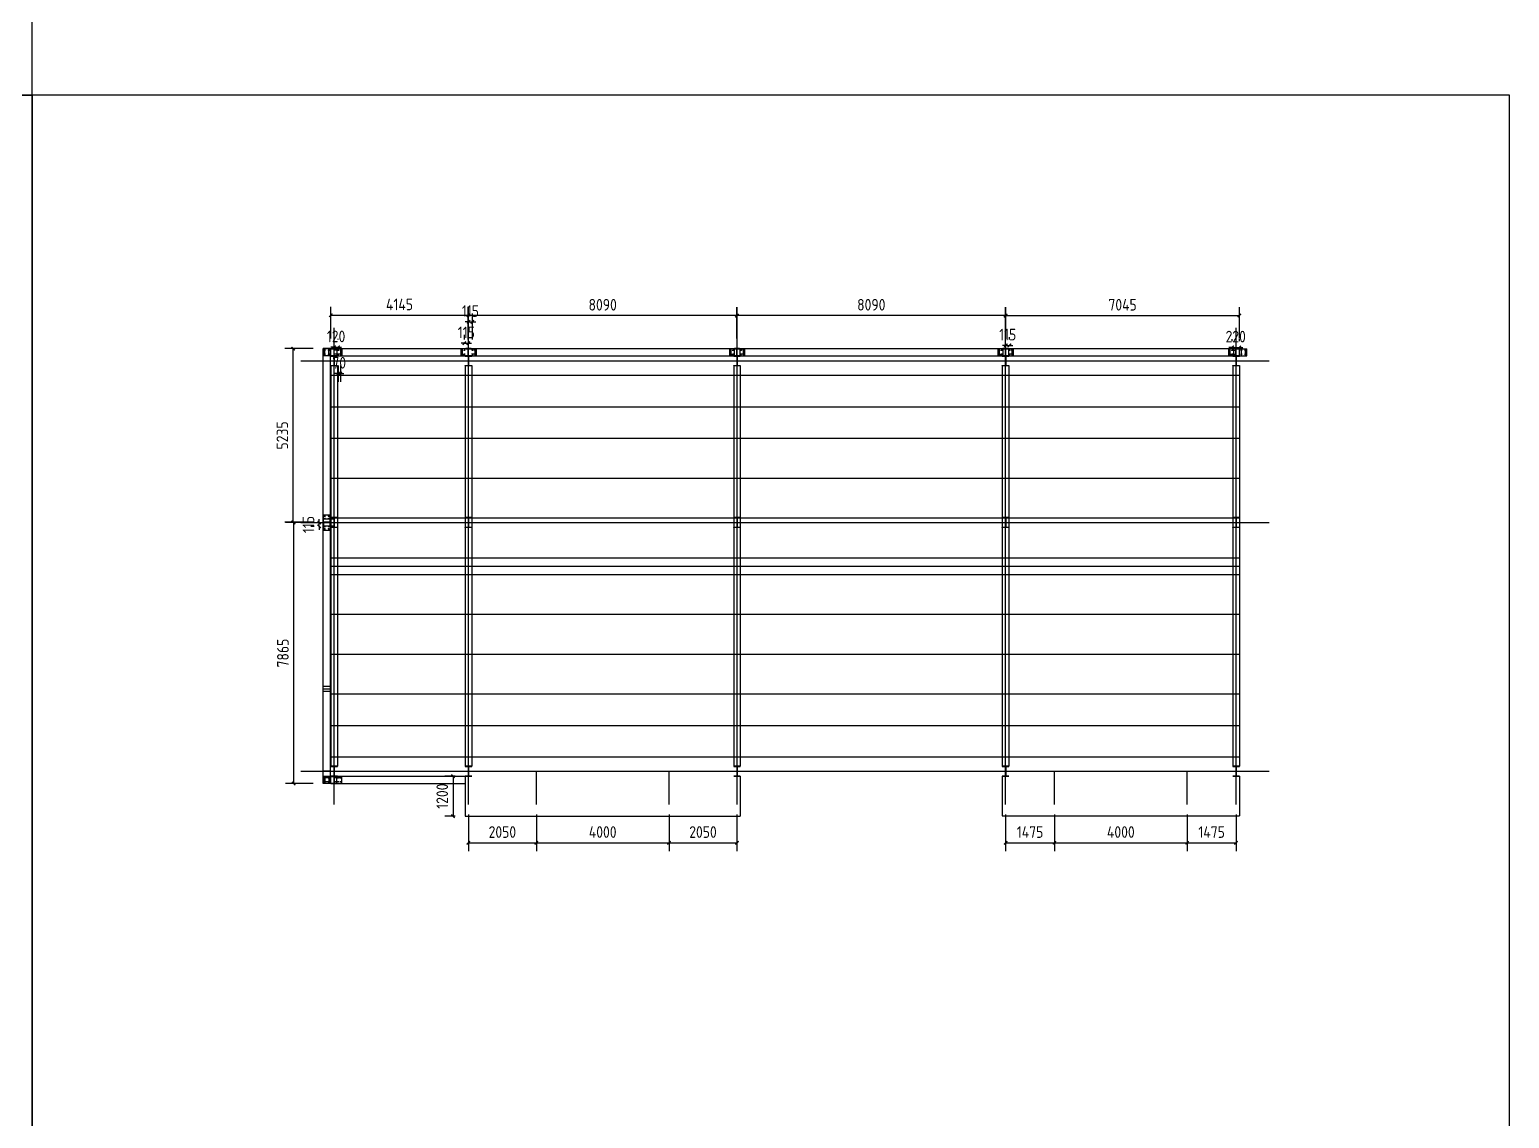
# Model space of a CAD drawing. Extents: x 533809 to 747315, y -17138 to 180511.
# Drawn here: x 640314 to 684939, y 78025 to 110839 of the extents above; entities that cross this region are included whole.
import ezdxf

# ---------------------------------------------------------------- set-up
doc = ezdxf.new("R2010")
doc.units = 0
doc.header["$LTSCALE"] = 1000
doc.header["$MEASUREMENT"] = 0
doc.layers.add('DOTE', color=1, linetype='Continuous')
doc.styles.get("Standard").update_dxf_attribs({"font": 'gbenor.shx', "bigfont": 'gbcbig.shx'})
doc.dimstyles.get("Standard").update_dxf_attribs({"dimscale": 100, "dimtxt": 3.5, "dimasz": 1, "dimexe": 2.5, "dimexo": 3, "dimgap": 1.5, "dimtad": 1, "dimdec": 0, "dimzin": 0, "dimdsep": 46, "dimtxsty": 'Standard', "dimblk": 'ARCHTICK', "dimcen": 0.09, "dimadec": 0, "dimazin": 0, "dimtfac": 1, "dimtdec": 0, "dimtix": 1, "dimtmove": 2, "dimatfit": 3, "dimfxl": 1, "dimtolj": 1, "dimtzin": 0, "dimarcsym": 0})

# ---------------------------------------------------------------- blocks, each defined once
blk = doc.blocks.new('_ArchTick')
at = {"color": 0, "linetype": 'ByBlock', "const_width": 0.4}
blk.add_lwpolyline([(-0.5, -0.5), (0.5, 0.5)], dxfattribs=at)
blk = doc.blocks.new('*D1447')
at = {"color": 0, "lineweight": -2}
for p, q in [((653546, 87186), (653546, 86080)), ((655596, 87186), (655596, 86080)), ((653546, 86330), (655596, 86330))]:
    blk.add_line(p, q, dxfattribs=at)
at = {"layer": 'Defpoints', "color": 0}
for p in [(653546, 87486), (655596, 87486), (655596, 86330)]:
    blk.add_point(p, dxfattribs=at)
at = {"color": 0, "lineweight": -2, "xscale": 100, "yscale": 100, "zscale": 100, "rotation": 180}
blk.add_blockref('_ArchTick', (653546, 86330), dxfattribs=at)
at = {"color": 0, "lineweight": -2, "xscale": 100, "yscale": 100, "zscale": 100}
blk.add_blockref('_ArchTick', (655596, 86330), dxfattribs=at)
at = {"color": 0, "insert": (654571, 86655), "char_height": 350, "attachment_point": 5}
blk.add_mtext('\\A1;2050', dxfattribs=at)
blk = doc.blocks.new('*D1448')
at = {"color": 0, "lineweight": -2}
for p, q in [((655596, 87186), (655596, 86080)), ((659596, 87186), (659596, 86080)), ((655596, 86330), (659596, 86330))]:
    blk.add_line(p, q, dxfattribs=at)
at = {"layer": 'Defpoints', "color": 0}
for p in [(655596, 87486), (659596, 87486), (659596, 86330)]:
    blk.add_point(p, dxfattribs=at)
at = {"color": 0, "lineweight": -2, "xscale": 100, "yscale": 100, "zscale": 100, "rotation": 180}
blk.add_blockref('_ArchTick', (655596, 86330), dxfattribs=at)
at = {"color": 0, "lineweight": -2, "xscale": 100, "yscale": 100, "zscale": 100}
blk.add_blockref('_ArchTick', (659596, 86330), dxfattribs=at)
at = {"color": 0, "insert": (657596, 86655), "char_height": 350, "attachment_point": 5}
blk.add_mtext('\\A1;4000', dxfattribs=at)
blk = doc.blocks.new('*D1449')
at = {"color": 0, "lineweight": -2}
for p, q in [((659596, 87186), (659596, 86080)), ((661646, 87186), (661646, 86080)), ((659596, 86330), (661646, 86330))]:
    blk.add_line(p, q, dxfattribs=at)
at = {"layer": 'Defpoints', "color": 0}
for p in [(659596, 87486), (661646, 87486), (661646, 86330)]:
    blk.add_point(p, dxfattribs=at)
at = {"color": 0, "lineweight": -2, "xscale": 100, "yscale": 100, "zscale": 100, "rotation": 180}
blk.add_blockref('_ArchTick', (659596, 86330), dxfattribs=at)
at = {"color": 0, "lineweight": -2, "xscale": 100, "yscale": 100, "zscale": 100}
blk.add_blockref('_ArchTick', (661646, 86330), dxfattribs=at)
at = {"color": 0, "insert": (660621, 86655), "char_height": 350, "attachment_point": 5}
blk.add_mtext('\\A1;2050', dxfattribs=at)
blk = doc.blocks.new('*D1450')
at = {"color": 0, "lineweight": -2}
for p, q in [((669746, 87186), (669746, 86080)), ((671221, 87186), (671221, 86080)), ((669746, 86330), (671221, 86330))]:
    blk.add_line(p, q, dxfattribs=at)
at = {"layer": 'Defpoints', "color": 0}
for p in [(669746, 87486), (671221, 87486), (671221, 86330)]:
    blk.add_point(p, dxfattribs=at)
at = {"color": 0, "lineweight": -2, "xscale": 100, "yscale": 100, "zscale": 100, "rotation": 180}
blk.add_blockref('_ArchTick', (669746, 86330), dxfattribs=at)
at = {"color": 0, "lineweight": -2, "xscale": 100, "yscale": 100, "zscale": 100}
blk.add_blockref('_ArchTick', (671221, 86330), dxfattribs=at)
at = {"color": 0, "insert": (670484, 86655), "char_height": 350, "attachment_point": 5}
blk.add_mtext('\\A1;1475', dxfattribs=at)
blk = doc.blocks.new('*D1452')
at = {"color": 0, "lineweight": -2}
for p, q in [((675221, 87186), (675221, 86080)), ((676696, 87186), (676696, 86080)), ((675221, 86330), (676696, 86330))]:
    blk.add_line(p, q, dxfattribs=at)
at = {"layer": 'Defpoints', "color": 0}
for p in [(675221, 87486), (676696, 87486), (676696, 86330)]:
    blk.add_point(p, dxfattribs=at)
at = {"color": 0, "lineweight": -2, "xscale": 100, "yscale": 100, "zscale": 100, "rotation": 180}
blk.add_blockref('_ArchTick', (675221, 86330), dxfattribs=at)
at = {"color": 0, "lineweight": -2, "xscale": 100, "yscale": 100, "zscale": 100}
blk.add_blockref('_ArchTick', (676696, 86330), dxfattribs=at)
at = {"color": 0, "insert": (675959, 86655), "char_height": 350, "attachment_point": 5}
blk.add_mtext('\\A1;1475', dxfattribs=at)
blk = doc.blocks.new('*D1453')
at = {"color": 0, "lineweight": -2}
for p, q in [((653146, 88336), (652832, 88336)), ((653082, 88336), (653082, 87136)), ((653146, 87136), (652832, 87136))]:
    blk.add_line(p, q, dxfattribs=at)
at = {"layer": 'Defpoints', "color": 0}
for p in [(653446, 88336), (653082, 87136), (653446, 87136)]:
    blk.add_point(p, dxfattribs=at)
at = {"color": 0, "lineweight": -2, "xscale": 100, "yscale": 100, "zscale": 100}
for p, rotation in [((653082, 88336), 90), ((653082, 87136), 270)]:
    blk.add_blockref('_ArchTick', p, dxfattribs=dict(at, rotation=rotation))
at = {"color": 0, "insert": (652757, 87736), "char_height": 350, "attachment_point": 5, "rotation": 90}
blk.add_mtext('\\A1;1200', dxfattribs=at)
blk = doc.blocks.new('*D1443')
at = {"color": 0, "lineweight": -2}
for p, q in [((649396, 101526), (649396, 102481)), ((649396, 102231), (653541, 102231)), ((653541, 101526), (653541, 102481))]:
    blk.add_line(p, q, dxfattribs=at)
at = {"layer": 'Defpoints', "color": 0}
for p in [(653541, 102231), (649396, 101226), (653541, 101226)]:
    blk.add_point(p, dxfattribs=at)
at = {"color": 0, "lineweight": -2, "xscale": 100, "yscale": 100, "zscale": 100, "rotation": 180}
blk.add_blockref('_ArchTick', (649396, 102231), dxfattribs=at)
at = {"color": 0, "lineweight": -2, "xscale": 100, "yscale": 100, "zscale": 100}
blk.add_blockref('_ArchTick', (653541, 102231), dxfattribs=at)
at = {"color": 0, "insert": (651469, 102556), "char_height": 350, "attachment_point": 5}
blk.add_mtext('\\A1;4145', dxfattribs=at)
blk = doc.blocks.new('*D1444')
at = {"color": 0, "lineweight": -2}
for p, q in [((653551, 101526), (653551, 102471)), ((661641, 102221), (653551, 102221)), ((661641, 101526), (661641, 102471))]:
    blk.add_line(p, q, dxfattribs=at)
at = {"layer": 'Defpoints', "color": 0}
for p in [(653551, 102221), (653551, 101226), (661641, 101226)]:
    blk.add_point(p, dxfattribs=at)
at = {"color": 0, "lineweight": -2, "xscale": 100, "yscale": 100, "zscale": 100, "rotation": 180}
blk.add_blockref('_ArchTick', (653551, 102221), dxfattribs=at)
at = {"color": 0, "lineweight": -2, "xscale": 100, "yscale": 100, "zscale": 100}
blk.add_blockref('_ArchTick', (661641, 102221), dxfattribs=at)
at = {"color": 0, "insert": (657596, 102546), "char_height": 350, "attachment_point": 5}
blk.add_mtext('\\A1;8090', dxfattribs=at)
blk = doc.blocks.new('*D1445')
at = {"color": 0, "lineweight": -2}
for p, q in [((661651, 101526), (661651, 102471)), ((669741, 102221), (661651, 102221)), ((669741, 101526), (669741, 102471))]:
    blk.add_line(p, q, dxfattribs=at)
at = {"layer": 'Defpoints', "color": 0}
for p in [(661651, 102221), (661651, 101226), (669741, 101226)]:
    blk.add_point(p, dxfattribs=at)
at = {"color": 0, "lineweight": -2, "xscale": 100, "yscale": 100, "zscale": 100, "rotation": 180}
blk.add_blockref('_ArchTick', (661651, 102221), dxfattribs=at)
at = {"color": 0, "lineweight": -2, "xscale": 100, "yscale": 100, "zscale": 100}
blk.add_blockref('_ArchTick', (669741, 102221), dxfattribs=at)
at = {"color": 0, "insert": (665696, 102546), "char_height": 350, "attachment_point": 5}
blk.add_mtext('\\A1;8090', dxfattribs=at)
blk = doc.blocks.new('*D1446')
at = {"color": 0, "lineweight": -2}
for p, q in [((669751, 101526), (669751, 102471)), ((669751, 102221), (676796, 102221)), ((676796, 101526), (676796, 102471))]:
    blk.add_line(p, q, dxfattribs=at)
at = {"layer": 'Defpoints', "color": 0}
for p in [(676796, 102221), (669751, 101226), (676796, 101226)]:
    blk.add_point(p, dxfattribs=at)
at = {"color": 0, "lineweight": -2, "xscale": 100, "yscale": 100, "zscale": 100, "rotation": 180}
blk.add_blockref('_ArchTick', (669751, 102221), dxfattribs=at)
at = {"color": 0, "lineweight": -2, "xscale": 100, "yscale": 100, "zscale": 100}
blk.add_blockref('_ArchTick', (676796, 102221), dxfattribs=at)
at = {"color": 0, "insert": (673274, 102546), "char_height": 350, "attachment_point": 5}
blk.add_mtext('\\A1;7045', dxfattribs=at)
blk = doc.blocks.new('*D1537')
at = {"color": 0, "lineweight": -2}
for p, q in [((648866, 95981), (648027, 95981)), ((648277, 95981), (648277, 88116)), ((648866, 88116), (648027, 88116))]:
    blk.add_line(p, q, dxfattribs=at)
at = {"layer": 'Defpoints', "color": 0}
for p in [(649166, 95981), (648277, 88116), (649166, 88116)]:
    blk.add_point(p, dxfattribs=at)
at = {"color": 0, "lineweight": -2, "xscale": 100, "yscale": 100, "zscale": 100}
for p, rotation in [((648277, 95981), 90), ((648277, 88116), 270)]:
    blk.add_blockref('_ArchTick', p, dxfattribs=dict(at, rotation=rotation))
at = {"color": 0, "insert": (647952, 92048), "char_height": 350, "attachment_point": 5, "rotation": 90}
blk.add_mtext('\\A1;7865', dxfattribs=at)
blk = doc.blocks.new('*D1544')
at = {"color": 0, "lineweight": -2}
for p, q in [((649616, 100472), (649516, 100472)), ((649616, 100712), (649616, 100222)), ((649616, 100472), (649686, 100472)), ((649686, 100712), (649686, 100222)), ((649686, 100472), (649786, 100472))]:
    blk.add_line(p, q, dxfattribs=at)
at = {"layer": 'Defpoints', "color": 0}
for p in [(649616, 101012), (649686, 101012), (649686, 100472)]:
    blk.add_point(p, dxfattribs=at)
at = {"color": 0, "lineweight": -2, "xscale": 100, "yscale": 100, "zscale": 100}
blk.add_blockref('_ArchTick', (649616, 100472), dxfattribs=at)
at = {"color": 0, "lineweight": -2, "xscale": 100, "yscale": 100, "zscale": 100, "rotation": 180}
blk.add_blockref('_ArchTick', (649686, 100472), dxfattribs=at)
at = {"color": 0, "insert": (649651, 100797), "char_height": 350, "attachment_point": 5}
blk.add_mtext('\\A1;70', dxfattribs=at)
blk = doc.blocks.new('*D1545')
at = {"color": 0, "lineweight": -2}
for p, q in [((653426, 101388), (653326, 101388)), ((653426, 101498), (653426, 101638)), ((653426, 101388), (653541, 101388)), ((653541, 101498), (653541, 101638)), ((653541, 101388), (653641, 101388))]:
    blk.add_line(p, q, dxfattribs=at)
at = {"layer": 'Defpoints', "color": 0}
for p in [(653541, 101388), (653426, 101198), (653541, 101198)]:
    blk.add_point(p, dxfattribs=at)
at = {"color": 0, "lineweight": -2, "xscale": 100, "yscale": 100, "zscale": 100}
blk.add_blockref('_ArchTick', (653426, 101388), dxfattribs=at)
at = {"color": 0, "lineweight": -2, "xscale": 100, "yscale": 100, "zscale": 100, "rotation": 180}
blk.add_blockref('_ArchTick', (653541, 101388), dxfattribs=at)
at = {"color": 0, "insert": (653484, 101713), "char_height": 350, "attachment_point": 5}
blk.add_mtext('\\A1;115', dxfattribs=at)
blk = doc.blocks.new('*D1578')
at = {"color": 0, "lineweight": -2}
for p, q in [((653551, 101520), (653551, 102282)), ((653666, 101498), (653666, 102282)), ((653551, 102032), (653451, 102032)), ((653551, 102032), (653666, 102032)), ((653666, 102032), (653766, 102032))]:
    blk.add_line(p, q, dxfattribs=at)
at = {"layer": 'Defpoints', "color": 0}
for p in [(653666, 102032), (653551, 101220), (653666, 101198)]:
    blk.add_point(p, dxfattribs=at)
at = {"color": 0, "lineweight": -2, "xscale": 100, "yscale": 100, "zscale": 100}
blk.add_blockref('_ArchTick', (653551, 102032), dxfattribs=at)
at = {"color": 0, "lineweight": -2, "xscale": 100, "yscale": 100, "zscale": 100, "rotation": 180}
blk.add_blockref('_ArchTick', (653666, 102032), dxfattribs=at)
at = {"color": 0, "insert": (653609, 102357), "char_height": 350, "attachment_point": 5}
blk.add_mtext('\\A1;115', dxfattribs=at)
blk = doc.blocks.new('*D1708')
at = {"color": 0, "lineweight": -2}
for p, q in [((648866, 101226), (648011, 101226)), ((648261, 95991), (648261, 101226)), ((648866, 95991), (648011, 95991))]:
    blk.add_line(p, q, dxfattribs=at)
at = {"layer": 'Defpoints', "color": 0}
for p in [(648261, 101226), (649166, 101226), (649166, 95991)]:
    blk.add_point(p, dxfattribs=at)
at = {"color": 0, "lineweight": -2, "xscale": 100, "yscale": 100, "zscale": 100}
for p, rotation in [((648261, 101226), 90), ((648261, 95991), 270)]:
    blk.add_blockref('_ArchTick', p, dxfattribs=dict(at, rotation=rotation))
at = {"color": 0, "insert": (647936, 98608), "char_height": 350, "attachment_point": 5, "rotation": 90}
blk.add_mtext('\\A1;5235', dxfattribs=at)
blk = doc.blocks.new('*D1709')
at = {"color": 0, "lineweight": -2}
for p, q in [((648894, 95981), (648798, 95981)), ((649048, 95981), (649048, 96081)), ((649048, 95866), (649048, 95981)), ((648894, 95866), (648798, 95866)), ((649048, 95866), (649048, 95766))]:
    blk.add_line(p, q, dxfattribs=at)
at = {"layer": 'Defpoints', "color": 0}
for p in [(649048, 95981), (649194, 95981), (649194, 95866)]:
    blk.add_point(p, dxfattribs=at)
at = {"color": 0, "lineweight": -2, "xscale": 100, "yscale": 100, "zscale": 100}
for p, rotation in [((649048, 95981), 270), ((649048, 95866), 90)]:
    blk.add_blockref('_ArchTick', p, dxfattribs=dict(at, rotation=rotation))
at = {"color": 0, "insert": (648723, 95923), "char_height": 350, "attachment_point": 5, "rotation": 90}
blk.add_mtext('\\A1;115', dxfattribs=at)
blk = doc.blocks.new('*D2390')
at = {"color": 0, "lineweight": -2}
for p, q in [((649496, 101520), (649496, 101517)), ((649616, 101498), (649616, 101517)), ((649496, 101267), (649396, 101267)), ((649496, 101267), (649616, 101267)), ((649616, 101267), (649716, 101267))]:
    blk.add_line(p, q, dxfattribs=at)
at = {"layer": 'Defpoints', "color": 0}
for p in [(649496, 101220), (649616, 101267), (649616, 101198)]:
    blk.add_point(p, dxfattribs=at)
at = {"color": 0, "lineweight": -2, "xscale": 100, "yscale": 100, "zscale": 100}
blk.add_blockref('_ArchTick', (649496, 101267), dxfattribs=at)
at = {"color": 0, "lineweight": -2, "xscale": 100, "yscale": 100, "zscale": 100, "rotation": 180}
blk.add_blockref('_ArchTick', (649616, 101267), dxfattribs=at)
at = {"color": 0, "insert": (649556, 101592), "char_height": 350, "attachment_point": 5}
blk.add_mtext('\\A1;120', dxfattribs=at)
blk = doc.blocks.new('*D2498')
at = {"color": 0, "lineweight": -2}
for p, q in [((676576, 101454), (676576, 101512)), ((676796, 101454), (676796, 101512)), ((676576, 101262), (676476, 101262)), ((676576, 101262), (676796, 101262)), ((676796, 101262), (676896, 101262))]:
    blk.add_line(p, q, dxfattribs=at)
at = {"layer": 'Defpoints', "color": 0}
for p in [(676576, 101154), (676796, 101262), (676796, 101154)]:
    blk.add_point(p, dxfattribs=at)
at = {"color": 0, "lineweight": -2, "xscale": 100, "yscale": 100, "zscale": 100}
blk.add_blockref('_ArchTick', (676576, 101262), dxfattribs=at)
at = {"color": 0, "lineweight": -2, "xscale": 100, "yscale": 100, "zscale": 100, "rotation": 180}
blk.add_blockref('_ArchTick', (676796, 101262), dxfattribs=at)
at = {"color": 0, "insert": (676686, 101587), "char_height": 350, "attachment_point": 5}
blk.add_mtext('\\A1;220', dxfattribs=at)
blk = doc.blocks.new('*D2499')
at = {"color": 0, "lineweight": -2}
for p, q in [((669751, 101323), (669651, 101323)), ((669751, 101520), (669751, 101573)), ((669751, 101323), (669866, 101323)), ((669866, 101498), (669866, 101573)), ((669866, 101323), (669966, 101323))]:
    blk.add_line(p, q, dxfattribs=at)
at = {"layer": 'Defpoints', "color": 0}
for p in [(669866, 101323), (669751, 101220), (669866, 101198)]:
    blk.add_point(p, dxfattribs=at)
at = {"color": 0, "lineweight": -2, "xscale": 100, "yscale": 100, "zscale": 100}
blk.add_blockref('_ArchTick', (669751, 101323), dxfattribs=at)
at = {"color": 0, "lineweight": -2, "xscale": 100, "yscale": 100, "zscale": 100, "rotation": 180}
blk.add_blockref('_ArchTick', (669866, 101323), dxfattribs=at)
at = {"color": 0, "insert": (669809, 101648), "char_height": 350, "attachment_point": 5}
blk.add_mtext('\\A1;115', dxfattribs=at)
blk = doc.blocks.new('*D2947')
at = {"color": 0, "lineweight": -2}
for p, q in [((671221, 87186), (671221, 86080)), ((675221, 87186), (675221, 86080)), ((671221, 86330), (675221, 86330))]:
    blk.add_line(p, q, dxfattribs=at)
at = {"layer": 'Defpoints', "color": 0}
for p in [(671221, 87486), (675221, 87486), (675221, 86330)]:
    blk.add_point(p, dxfattribs=at)
at = {"color": 0, "lineweight": -2, "xscale": 100, "yscale": 100, "zscale": 100, "rotation": 180}
blk.add_blockref('_ArchTick', (671221, 86330), dxfattribs=at)
at = {"color": 0, "lineweight": -2, "xscale": 100, "yscale": 100, "zscale": 100}
blk.add_blockref('_ArchTick', (675221, 86330), dxfattribs=at)
at = {"color": 0, "insert": (673221, 86655), "char_height": 350, "attachment_point": 5}
blk.add_mtext('\\A1;4000', dxfattribs=at)

msp = doc.modelspace()

# ---------------------------------------------------------------- linework, layer by layer
at = {"color": 6}
for p, q in [((649386.4, 101225.6), (649166.4, 101225.6)), ((649166.4, 95990.6), (649166.4, 101225.6)), ((649386.4, 95990.6), (649386.4, 101225.6)), ((649396.4, 101005.6), (649396.4, 101225.6)), ((649396.4, 101225.6), (653541.4, 101225.6)), ((649396.4, 101005.6), (653541.4, 101005.6)), ((653541.4, 101005.6), (653541.4, 101225.6)), ((653551.4, 101225.6), (661641.4, 101225.6)), ((653551.4, 101005.6), (653551.4, 101225.6)), ((653551.4, 101005.6), (661641.4, 101005.6)), ((661561.4, 101225.6), (661561.4, 101005.6)), ((661641.4, 101005.6), (661641.4, 101225.6)), ((661651.4, 101225.6), (669741.4, 101225.6)), ((661651.4, 101005.6), (661651.4, 101225.6)), ((661651.4, 101005.6), (669741.4, 101005.6)), ((661731.4, 101225.6), (661731.4, 101005.6)), ((669661.4, 101225.6), (669661.4, 101005.6)), ((669741.4, 101005.6), (669741.4, 101225.6)), ((669751.4, 101225.6), (676796.4, 101225.6)), ((669751.4, 101005.6), (669751.4, 101225.6)), ((669751.4, 101005.6), (676796.4, 101005.6)), ((669831.4, 101225.6), (669831.4, 101005.6)), ((676796.4, 101005.6), (676796.4, 101225.6)), ((649386.4, 95990.6), (649166.4, 95990.6)), ((649166.4, 88115.6), (649166.4, 95980.6)), ((649386.4, 95980.6), (649166.4, 95980.6)), ((649386.4, 88115.6), (649386.4, 95980.6)), ((649386.4, 91045.6), (649166.4, 91045.6)), ((649386.4, 90965.6), (649166.4, 90965.6)), ((649386.4, 90885.6), (649166.4, 90885.6)), ((649386.4, 88485.6), (649166.4, 88485.6)), ((649386.4, 88285.6), (649166.4, 88285.6)), ((649386.4, 88165.6), (649166.4, 88165.6)), ((649386.4, 88115.6), (649166.4, 88115.6)), ((649396.4, 88115.6), (649396.4, 88335.6)), ((649396.4, 88335.6), (653461.4, 88335.6)), ((649396.4, 88115.6), (653461.4, 88115.6))]:
    msp.add_line(p, q, dxfattribs=at)
at = {"color": 2}
for p, q in [((649493.4, 101219.6), (649176.4, 101219.6)), ((649176.4, 101011.6), (649176.4, 101219.6)), ((649493.4, 101011.6), (649176.4, 101011.6)), ((649499.4, 101219.6), (649726.4, 101219.6)), ((649499.4, 101011.6), (649726.4, 101011.6)), ((649726.4, 101219.6), (649726.4, 101011.6)), ((653316.4, 101219.6), (653316.4, 101011.6)), ((653543.4, 101219.6), (653316.4, 101219.6)), ((653543.4, 101011.6), (653316.4, 101011.6)), ((653549.4, 101219.6), (653776.4, 101219.6)), ((653549.4, 101011.6), (653776.4, 101011.6)), ((653776.4, 101219.6), (653776.4, 101011.6)), ((669516.4, 101219.6), (669516.4, 101011.6)), ((669743.4, 101219.6), (669516.4, 101219.6)), ((669746.4, 101011.6), (669516.4, 101011.6)), ((669749.4, 101219.6), (669976.4, 101219.6)), ((669749.4, 101011.6), (669976.4, 101011.6)), ((669976.4, 101219.6), (669976.4, 101011.6)), ((649493.4, 96085.6), (649166.4, 96085.6)), ((649172.4, 96215.6), (649380.4, 96215.6)), ((649172.4, 95988.6), (649172.4, 96215.6)), ((649172.4, 95982.6), (649172.4, 95755.6)), ((649380.4, 95988.6), (649380.4, 96215.6)), ((649380.4, 95982.6), (649380.4, 95755.6)), ((649166.4, 95885.6), (649493.4, 95885.6)), ((649172.4, 95755.6), (649380.4, 95755.6)), ((649493.4, 88329.6), (649176.4, 88329.6)), ((649176.4, 88329.6), (649176.4, 88121.6)), ((649493.4, 88121.6), (649176.4, 88121.6)), ((649499.4, 88329.6), (649726.4, 88329.6)), ((649499.4, 88121.6), (649726.4, 88121.6)), ((649726.4, 88121.6), (649726.4, 88329.6))]:
    msp.add_line(p, q, dxfattribs=at)
for p, q in [((649238.4, 101175.6), (649194.4, 101175.6)), ((649238.4, 101055.6), (649194.4, 101055.6)), ((649216.4, 101011.6), (649216.4, 101219.6)), ((649216.4, 101197.6), (649216.4, 101153.6)), ((649216.4, 101077.6), (649216.4, 101033.6)), ((649358.4, 101175.6), (649314.4, 101175.6)), ((649358.4, 101055.6), (649314.4, 101055.6)), ((649336.4, 101011.6), (649336.4, 101219.6)), ((649336.4, 101197.6), (649336.4, 101153.6)), ((649336.4, 101077.6), (649336.4, 101033.6)), ((649596.4, 101005.6), (649396.4, 101005.6)), ((649396.4, 101005.6), (649396.4, 100997.6)), ((649396.4, 100997.6), (649596.4, 100997.6)), ((649493.4, 100997.6), (649493.4, 100713.6)), ((649576.4, 101175.6), (649496.4, 101175.6)), ((649576.4, 101055.6), (649496.4, 101055.6)), ((649499.4, 100997.6), (649499.4, 100713.6)), ((649576.4, 101219.6), (649576.4, 101011.6)), ((649638.4, 101175.6), (649594.4, 101175.6)), ((649638.4, 101055.6), (649594.4, 101055.6)), ((649596.4, 100997.6), (649596.4, 101005.6)), ((649616.4, 101197.6), (649616.4, 101153.6)), ((649616.4, 101077.6), (649616.4, 101033.6)), ((649726.4, 101055.6), (649616.4, 101055.6)), ((649616.4, 101055.6), (649616.4, 101011.6)), ((649708.4, 101175.6), (649664.4, 101175.6)), ((649708.4, 101055.6), (649664.4, 101055.6)), ((649686.4, 101219.6), (649686.4, 101011.6)), ((649686.4, 101197.6), (649686.4, 101153.6)), ((649726.4, 101175.6), (649686.4, 101175.6)), ((649686.4, 101077.6), (649686.4, 101033.6)), ((653316.4, 101175.6), (653356.4, 101175.6)), ((653316.4, 101055.6), (653426.4, 101055.6)), ((653334.4, 101175.6), (653378.4, 101175.6)), ((653334.4, 101055.6), (653378.4, 101055.6)), ((653356.4, 101219.6), (653356.4, 101011.6)), ((653356.4, 101197.6), (653356.4, 101153.6)), ((653356.4, 101077.6), (653356.4, 101033.6)), ((653404.4, 101175.6), (653448.4, 101175.6)), ((653404.4, 101055.6), (653448.4, 101055.6)), ((653426.4, 101197.6), (653426.4, 101153.6)), ((653426.4, 101077.6), (653426.4, 101033.6)), ((653426.4, 101055.6), (653426.4, 101011.6)), ((653546.4, 101005.6), (653446.4, 101005.6)), ((653446.4, 101005.6), (653446.4, 100997.6)), ((653446.4, 100997.6), (653646.4, 100997.6)), ((653543.4, 100997.6), (653543.4, 100713.6)), ((653646.4, 101005.6), (653546.4, 101005.6)), ((653549.4, 100997.6), (653549.4, 100713.6)), ((653688.4, 101175.6), (653644.4, 101175.6)), ((653688.4, 101055.6), (653644.4, 101055.6)), ((653646.4, 100997.6), (653646.4, 101005.6)), ((653666.4, 101197.6), (653666.4, 101153.6)), ((653666.4, 101077.6), (653666.4, 101033.6)), ((653776.4, 101055.6), (653666.4, 101055.6)), ((653666.4, 101055.6), (653666.4, 101011.6)), ((653758.4, 101175.6), (653714.4, 101175.6)), ((653758.4, 101055.6), (653714.4, 101055.6)), ((653736.4, 101219.6), (653736.4, 101011.6)), ((653736.4, 101197.6), (653736.4, 101153.6)), ((653776.4, 101175.6), (653736.4, 101175.6)), ((653736.4, 101077.6), (653736.4, 101033.6)), ((661416.4, 101219.6), (661416.4, 101011.6)), ((661643.4, 101219.6), (661416.4, 101219.6)), ((661416.4, 101175.6), (661456.4, 101175.6)), ((661416.4, 101055.6), (661526.4, 101055.6)), ((661643.4, 101011.6), (661416.4, 101011.6)), ((661434.4, 101175.6), (661478.4, 101175.6)), ((661434.4, 101055.6), (661478.4, 101055.6)), ((661456.4, 101219.6), (661456.4, 101011.6)), ((661456.4, 101197.6), (661456.4, 101153.6)), ((661456.4, 101077.6), (661456.4, 101033.6)), ((661504.4, 101175.6), (661548.4, 101175.6)), ((661504.4, 101055.6), (661548.4, 101055.6)), ((661526.4, 101197.6), (661526.4, 101153.6)), ((661526.4, 101077.6), (661526.4, 101033.6)), ((661526.4, 101055.6), (661526.4, 101011.6)), ((661646.4, 101005.6), (661546.4, 101005.6)), ((661546.4, 101005.6), (661546.4, 100997.6)), ((661546.4, 100997.6), (661746.4, 100997.6)), ((661643.4, 100997.6), (661643.4, 100713.6)), ((661746.4, 101005.6), (661646.4, 101005.6)), ((661649.4, 101219.6), (661876.4, 101219.6)), ((661649.4, 101011.6), (661876.4, 101011.6)), ((661649.4, 100997.6), (661649.4, 100713.6)), ((661788.4, 101175.6), (661744.4, 101175.6)), ((661788.4, 101055.6), (661744.4, 101055.6)), ((661746.4, 100997.6), (661746.4, 101005.6)), ((661766.4, 101197.6), (661766.4, 101153.6)), ((661766.4, 101077.6), (661766.4, 101033.6)), ((661876.4, 101055.6), (661766.4, 101055.6)), ((661766.4, 101055.6), (661766.4, 101011.6)), ((661858.4, 101175.6), (661814.4, 101175.6)), ((661858.4, 101055.6), (661814.4, 101055.6)), ((661836.4, 101219.6), (661836.4, 101011.6)), ((661836.4, 101197.6), (661836.4, 101153.6)), ((661876.4, 101175.6), (661836.4, 101175.6)), ((661836.4, 101077.6), (661836.4, 101033.6)), ((661876.4, 101219.6), (661876.4, 101011.6)), ((669516.4, 101175.6), (669556.4, 101175.6)), ((669516.4, 101055.6), (669626.4, 101055.6)), ((669534.4, 101175.6), (669578.4, 101175.6)), ((669534.4, 101055.6), (669578.4, 101055.6)), ((669556.4, 101219.6), (669556.4, 101011.6)), ((669556.4, 101197.6), (669556.4, 101153.6)), ((669556.4, 101077.6), (669556.4, 101033.6)), ((669604.4, 101175.6), (669648.4, 101175.6)), ((669604.4, 101055.6), (669648.4, 101055.6)), ((669626.4, 101197.6), (669626.4, 101153.6)), ((669626.4, 101077.6), (669626.4, 101033.6)), ((669626.4, 101055.6), (669626.4, 101011.6)), ((669746.4, 101005.6), (669646.4, 101005.6)), ((669646.4, 101005.6), (669646.4, 100997.6)), ((669646.4, 100997.6), (669846.4, 100997.6)), ((669743.4, 100997.6), (669743.4, 100713.6)), ((669846.4, 101005.6), (669746.4, 101005.6)), ((669749.4, 100997.6), (669749.4, 100713.6)), ((669888.4, 101175.6), (669844.4, 101175.6)), ((669888.4, 101055.6), (669844.4, 101055.6)), ((669846.4, 100997.6), (669846.4, 101005.6)), ((669866.4, 101197.6), (669866.4, 101153.6)), ((669866.4, 101077.6), (669866.4, 101033.6)), ((669976.4, 101055.6), (669866.4, 101055.6)), ((669866.4, 101055.6), (669866.4, 101011.6)), ((669958.4, 101175.6), (669914.4, 101175.6)), ((669958.4, 101055.6), (669914.4, 101055.6)), ((669936.4, 101219.6), (669936.4, 101011.6)), ((669936.4, 101197.6), (669936.4, 101153.6)), ((669976.4, 101175.6), (669936.4, 101175.6)), ((669936.4, 101077.6), (669936.4, 101033.6)), ((676466.4, 101219.6), (676466.4, 101011.6)), ((676693.4, 101219.6), (676466.4, 101219.6)), ((676466.4, 101175.6), (676506.4, 101175.6)), ((676466.4, 101055.6), (676576.4, 101055.6)), ((676693.4, 101011.6), (676466.4, 101011.6)), ((676484.4, 101175.6), (676528.4, 101175.6)), ((676484.4, 101055.6), (676528.4, 101055.6)), ((676506.4, 101219.6), (676506.4, 101011.6)), ((676506.4, 101197.6), (676506.4, 101153.6)), ((676506.4, 101077.6), (676506.4, 101033.6)), ((676554.4, 101175.6), (676598.4, 101175.6)), ((676554.4, 101055.6), (676598.4, 101055.6)), ((676576.4, 101197.6), (676576.4, 101153.6)), ((676576.4, 101077.6), (676576.4, 101033.6)), ((676576.4, 101055.6), (676576.4, 101011.6)), ((676696.4, 101005.6), (676596.4, 101005.6)), ((676596.4, 101005.6), (676596.4, 100997.6)), ((676596.4, 100997.6), (676796.4, 100997.6)), ((676616.4, 101219.6), (676616.4, 101011.6)), ((676616.4, 101175.6), (676696.4, 101175.6)), ((676616.4, 101055.6), (676696.4, 101055.6)), ((676693.4, 100997.6), (676693.4, 100713.6)), ((676796.4, 101005.6), (676696.4, 101005.6)), ((676699.4, 101219.6), (677016.4, 101219.6)), ((676699.4, 101011.6), (677016.4, 101011.6)), ((676699.4, 100997.6), (676699.4, 100713.6)), ((676796.4, 100997.6), (676796.4, 101005.6)), ((676834.4, 101175.6), (676878.4, 101175.6)), ((676834.4, 101055.6), (676878.4, 101055.6)), ((676856.4, 101011.6), (676856.4, 101219.6)), ((676856.4, 101197.6), (676856.4, 101153.6)), ((676856.4, 101077.6), (676856.4, 101033.6)), ((676954.4, 101175.6), (676998.4, 101175.6)), ((676954.4, 101055.6), (676998.4, 101055.6)), ((676976.4, 101011.6), (676976.4, 101219.6)), ((676976.4, 101197.6), (676976.4, 101153.6)), ((676976.4, 101077.6), (676976.4, 101033.6)), ((677016.4, 101011.6), (677016.4, 101219.6)), ((649396.4, 100705.6), (649396.4, 100713.6)), ((649396.4, 100713.6), (649596.4, 100713.6)), ((649596.4, 100705.6), (649396.4, 100705.6)), ((649596.4, 100713.6), (649596.4, 100705.6)), ((653446.4, 100705.6), (653446.4, 100713.6)), ((653446.4, 100713.6), (653646.4, 100713.6)), ((653646.4, 100705.6), (653446.4, 100705.6)), ((653646.4, 100713.6), (653646.4, 100705.6)), ((661546.4, 100705.6), (661546.4, 100713.6)), ((661546.4, 100713.6), (661746.4, 100713.6)), ((661746.4, 100705.6), (661546.4, 100705.6)), ((661746.4, 100713.6), (661746.4, 100705.6)), ((669646.4, 100705.6), (669646.4, 100713.6)), ((669646.4, 100713.6), (669846.4, 100713.6)), ((669846.4, 100705.6), (669646.4, 100705.6)), ((669846.4, 100713.6), (669846.4, 100705.6)), ((676596.4, 100705.6), (676596.4, 100713.6)), ((676596.4, 100713.6), (676796.4, 100713.6)), ((676796.4, 100705.6), (676596.4, 100705.6)), ((676796.4, 100713.6), (676796.4, 100705.6)), ((649194.4, 96175.6), (649238.4, 96175.6)), ((649194.4, 96105.6), (649238.4, 96105.6)), ((649216.4, 96197.6), (649216.4, 96153.6)), ((649216.4, 96127.6), (649216.4, 96083.6)), ((649314.4, 96175.6), (649358.4, 96175.6)), ((649314.4, 96105.6), (649358.4, 96105.6)), ((649336.4, 96197.6), (649336.4, 96153.6)), ((649336.4, 96127.6), (649336.4, 96083.6)), ((649496.4, 96135.6), (649396.4, 96135.6)), ((649396.4, 96135.6), (649396.4, 96127.6)), ((649396.4, 96127.6), (649596.4, 96127.6)), ((649493.4, 96127.6), (649493.4, 95843.6)), ((649493.4, 95985.6), (649493.4, 96085.6)), ((649596.4, 96135.6), (649496.4, 96135.6)), ((649499.4, 96127.6), (649499.4, 95843.6)), ((649596.4, 96127.6), (649596.4, 96135.6)), ((653546.4, 96135.6), (653446.4, 96135.6)), ((653446.4, 96135.6), (653446.4, 96127.6)), ((653446.4, 96127.6), (653646.4, 96127.6)), ((653543.4, 96127.6), (653543.4, 95843.6)), ((653646.4, 96135.6), (653546.4, 96135.6)), ((653549.4, 96127.6), (653549.4, 95843.6)), ((653646.4, 96127.6), (653646.4, 96135.6)), ((661646.4, 96135.6), (661546.4, 96135.6)), ((661546.4, 96135.6), (661546.4, 96127.6)), ((661546.4, 96127.6), (661746.4, 96127.6)), ((661643.4, 96127.6), (661643.4, 95843.6)), ((661746.4, 96135.6), (661646.4, 96135.6)), ((661649.4, 96127.6), (661649.4, 95843.6)), ((661746.4, 96127.6), (661746.4, 96135.6)), ((669746.4, 96135.6), (669646.4, 96135.6)), ((669646.4, 96135.6), (669646.4, 96127.6)), ((669646.4, 96127.6), (669846.4, 96127.6)), ((669743.4, 96127.6), (669743.4, 95843.6)), ((669846.4, 96135.6), (669746.4, 96135.6)), ((669749.4, 96127.6), (669749.4, 95843.6)), ((669846.4, 96127.6), (669846.4, 96135.6)), ((676696.4, 96135.6), (676596.4, 96135.6)), ((676596.4, 96135.6), (676596.4, 96127.6)), ((676596.4, 96127.6), (676796.4, 96127.6)), ((676693.4, 96127.6), (676693.4, 95843.6)), ((676796.4, 96135.6), (676696.4, 96135.6)), ((676699.4, 96127.6), (676699.4, 95843.6)), ((676796.4, 96127.6), (676796.4, 96135.6)), ((649194.4, 95865.6), (649238.4, 95865.6)), ((649194.4, 95795.6), (649238.4, 95795.6)), ((649216.4, 95843.6), (649216.4, 95887.6)), ((649216.4, 95773.6), (649216.4, 95817.6)), ((649314.4, 95865.6), (649358.4, 95865.6)), ((649314.4, 95795.6), (649358.4, 95795.6)), ((649336.4, 95843.6), (649336.4, 95887.6)), ((649336.4, 95773.6), (649336.4, 95817.6)), ((649396.4, 95835.6), (649396.4, 95843.6)), ((649396.4, 95843.6), (649596.4, 95843.6)), ((649596.4, 95835.6), (649396.4, 95835.6)), ((649596.4, 95843.6), (649596.4, 95835.6)), ((653446.4, 95835.6), (653446.4, 95843.6)), ((653446.4, 95843.6), (653646.4, 95843.6)), ((653646.4, 95835.6), (653446.4, 95835.6)), ((653646.4, 95843.6), (653646.4, 95835.6)), ((661546.4, 95835.6), (661546.4, 95843.6)), ((661546.4, 95843.6), (661746.4, 95843.6)), ((661746.4, 95835.6), (661546.4, 95835.6)), ((661746.4, 95843.6), (661746.4, 95835.6)), ((669646.4, 95835.6), (669646.4, 95843.6)), ((669646.4, 95843.6), (669846.4, 95843.6)), ((669846.4, 95835.6), (669646.4, 95835.6)), ((669846.4, 95843.6), (669846.4, 95835.6)), ((676596.4, 95835.6), (676596.4, 95843.6)), ((676596.4, 95843.6), (676796.4, 95843.6)), ((676796.4, 95835.6), (676596.4, 95835.6)), ((676796.4, 95843.6), (676796.4, 95835.6)), ((649496.4, 88635.6), (649396.4, 88635.6)), ((649396.4, 88635.6), (649396.4, 88627.6)), ((649396.4, 88627.6), (649596.4, 88627.6)), ((649493.4, 88627.6), (649493.4, 88343.6)), ((649596.4, 88635.6), (649496.4, 88635.6)), ((649499.4, 88627.6), (649499.4, 88343.6)), ((649596.4, 88627.6), (649596.4, 88635.6)), ((653546.4, 88635.6), (653446.4, 88635.6)), ((653446.4, 88635.6), (653446.4, 88627.6)), ((653446.4, 88627.6), (653646.4, 88627.6)), ((653543.4, 88627.6), (653543.4, 88343.6)), ((653646.4, 88635.6), (653546.4, 88635.6)), ((653549.4, 88627.6), (653549.4, 88343.6)), ((653646.4, 88627.6), (653646.4, 88635.6)), ((661646.4, 88635.6), (661546.4, 88635.6)), ((661546.4, 88635.6), (661546.4, 88627.6)), ((661546.4, 88627.6), (661746.4, 88627.6)), ((661643.4, 88627.6), (661643.4, 88343.6)), ((661746.4, 88635.6), (661646.4, 88635.6)), ((661649.4, 88627.6), (661649.4, 88343.6)), ((661746.4, 88627.6), (661746.4, 88635.6)), ((669746.4, 88635.6), (669646.4, 88635.6)), ((669646.4, 88635.6), (669646.4, 88627.6)), ((669646.4, 88627.6), (669846.4, 88627.6)), ((669743.4, 88627.6), (669743.4, 88343.6)), ((669846.4, 88635.6), (669746.4, 88635.6)), ((669749.4, 88627.6), (669749.4, 88343.6)), ((669846.4, 88627.6), (669846.4, 88635.6)), ((676696.4, 88635.6), (676596.4, 88635.6)), ((676596.4, 88635.6), (676596.4, 88627.6)), ((676596.4, 88627.6), (676796.4, 88627.6)), ((676693.4, 88627.6), (676693.4, 88343.6)), ((676796.4, 88635.6), (676696.4, 88635.6)), ((676699.4, 88627.6), (676699.4, 88343.6)), ((676796.4, 88627.6), (676796.4, 88635.6)), ((649238.4, 88285.6), (649194.4, 88285.6)), ((649238.4, 88165.6), (649194.4, 88165.6)), ((649216.4, 88329.6), (649216.4, 88121.6)), ((649216.4, 88263.6), (649216.4, 88307.6)), ((649216.4, 88143.6), (649216.4, 88187.6)), ((649358.4, 88285.6), (649314.4, 88285.6)), ((649358.4, 88165.6), (649314.4, 88165.6)), ((649336.4, 88329.6), (649336.4, 88121.6)), ((649336.4, 88263.6), (649336.4, 88307.6)), ((649336.4, 88143.6), (649336.4, 88187.6)), ((649396.4, 88335.6), (649396.4, 88343.6)), ((649396.4, 88343.6), (649596.4, 88343.6)), ((649596.4, 88335.6), (649396.4, 88335.6)), ((649576.4, 88285.6), (649496.4, 88285.6)), ((649576.4, 88165.6), (649496.4, 88165.6)), ((649576.4, 88121.6), (649576.4, 88329.6)), ((649638.4, 88285.6), (649594.4, 88285.6)), ((649638.4, 88165.6), (649594.4, 88165.6)), ((649596.4, 88343.6), (649596.4, 88335.6)), ((649616.4, 88263.6), (649616.4, 88307.6)), ((649726.4, 88285.6), (649616.4, 88285.6)), ((649616.4, 88143.6), (649616.4, 88187.6)), ((649708.4, 88285.6), (649664.4, 88285.6)), ((649708.4, 88165.6), (649664.4, 88165.6)), ((649686.4, 88263.6), (649686.4, 88307.6)), ((649686.4, 88143.6), (649686.4, 88187.6)), ((649726.4, 88165.6), (649686.4, 88165.6)), ((653446.4, 88335.6), (653446.4, 88343.6)), ((653446.4, 88343.6), (653646.4, 88343.6)), ((653646.4, 88335.6), (653446.4, 88335.6)), ((653446.4, 88335.6), (653446.4, 87135.6)), ((653646.4, 88343.6), (653646.4, 88335.6)), ((661546.4, 88335.6), (661546.4, 88343.6)), ((661546.4, 88343.6), (661746.4, 88343.6)), ((661746.4, 88335.6), (661546.4, 88335.6)), ((661746.4, 88343.6), (661746.4, 88335.6)), ((661746.4, 88335.6), (661746.4, 87135.6)), ((669646.4, 88335.6), (669646.4, 88343.6)), ((669646.4, 88343.6), (669846.4, 88343.6)), ((669646.4, 88339.6), (669646.4, 87139.6)), ((669846.4, 88335.6), (669646.4, 88335.6)), ((669846.4, 88343.6), (669846.4, 88335.6)), ((676596.4, 88335.6), (676596.4, 88343.6)), ((676596.4, 88343.6), (676796.4, 88343.6)), ((676796.4, 88335.6), (676596.4, 88335.6)), ((676796.4, 88343.6), (676796.4, 88335.6)), ((676796.4, 88335.6), (676796.4, 87139.6)), ((653446.4, 87135.6), (661746.4, 87135.6)), ((669646.4, 87139.6), (676796.4, 87139.6))]:
    msp.add_line(p, q)
at = {"color": 4}
for p, q in [((649496.4, 101225.6), (649416.4, 101225.6)), ((649416.4, 101225.6), (649416.4, 101219.6)), ((649416.4, 101219.6), (649576.4, 101219.6)), ((649416.4, 101005.6), (649416.4, 101011.6)), ((649416.4, 101011.6), (649576.4, 101011.6)), ((649496.4, 101005.6), (649416.4, 101005.6)), ((649493.4, 101011.6), (649493.4, 101219.6)), ((649576.4, 101225.6), (649496.4, 101225.6)), ((649576.4, 101005.6), (649496.4, 101005.6)), ((649499.4, 101011.6), (649499.4, 101219.6)), ((649576.4, 101219.6), (649576.4, 101225.6)), ((649576.4, 101011.6), (649576.4, 101005.6)), ((653546.4, 101225.6), (653466.4, 101225.6)), ((653466.4, 101225.6), (653466.4, 101219.6)), ((653466.4, 101219.6), (653626.4, 101219.6)), ((653466.4, 101005.6), (653466.4, 101011.6)), ((653466.4, 101011.6), (653626.4, 101011.6)), ((653546.4, 101005.6), (653466.4, 101005.6)), ((653543.4, 101011.6), (653543.4, 101219.6)), ((653626.4, 101225.6), (653546.4, 101225.6)), ((653626.4, 101005.6), (653546.4, 101005.6)), ((653549.4, 101011.6), (653549.4, 101219.6)), ((653626.4, 101219.6), (653626.4, 101225.6)), ((653626.4, 101011.6), (653626.4, 101005.6)), ((661646.4, 101225.6), (661566.4, 101225.6)), ((661566.4, 101225.6), (661566.4, 101219.6)), ((661566.4, 101225.6), (661726.4, 101225.6)), ((661566.4, 101219.6), (661726.4, 101219.6)), ((661566.4, 101005.6), (661566.4, 101011.6)), ((661566.4, 101011.6), (661726.4, 101011.6)), ((661646.4, 101005.6), (661566.4, 101005.6)), ((661566.4, 101005.6), (661726.4, 101005.6)), ((661643.4, 101011.6), (661643.4, 101219.6)), ((661726.4, 101225.6), (661646.4, 101225.6)), ((661726.4, 101005.6), (661646.4, 101005.6)), ((661649.4, 101011.6), (661649.4, 101219.6)), ((661726.4, 101219.6), (661726.4, 101225.6)), ((661726.4, 101011.6), (661726.4, 101005.6)), ((669746.4, 101225.6), (669666.4, 101225.6)), ((669666.4, 101225.6), (669666.4, 101219.6)), ((669666.4, 101225.6), (669826.4, 101225.6)), ((669666.4, 101219.6), (669826.4, 101219.6)), ((669666.4, 101005.6), (669666.4, 101011.6)), ((669666.4, 101011.6), (669826.4, 101011.6)), ((669746.4, 101005.6), (669666.4, 101005.6)), ((669666.4, 101005.6), (669826.4, 101005.6)), ((669743.4, 101011.6), (669743.4, 101219.6)), ((669826.4, 101225.6), (669746.4, 101225.6)), ((669826.4, 101005.6), (669746.4, 101005.6)), ((669749.4, 101011.6), (669749.4, 101219.6)), ((669826.4, 101219.6), (669826.4, 101225.6)), ((669826.4, 101011.6), (669826.4, 101005.6)), ((676616.4, 101229.6), (676616.4, 101235.6)), ((676616.4, 101235.6), (676696.4, 101235.6)), ((676776.4, 101219.6), (676616.4, 101219.6)), ((676776.4, 101011.6), (676616.4, 101011.6)), ((676616.4, 101011.6), (676616.4, 101005.6)), ((676616.4, 101005.6), (676696.4, 101005.6)), ((676693.4, 101011.6), (676693.4, 101219.6)), ((676696.4, 101235.6), (676776.4, 101235.6)), ((676696.4, 101005.6), (676776.4, 101005.6)), ((676699.4, 101011.6), (676699.4, 101219.6)), ((676776.4, 101235.6), (676776.4, 101229.6)), ((676776.4, 101005.6), (676776.4, 101011.6)), ((649396.4, 100705.6), (649396.4, 88635.6)), ((649596.4, 100705.6), (649596.4, 88635.6)), ((653446.4, 100705.6), (653446.4, 88635.6)), ((653646.4, 100705.6), (653646.4, 88635.6)), ((661546.4, 100705.6), (661546.4, 88635.6)), ((661746.4, 100705.6), (661746.4, 88635.6)), ((669646.4, 100705.6), (669646.4, 88635.6)), ((669846.4, 100705.6), (669846.4, 88635.6)), ((676596.4, 100705.6), (676596.4, 88635.6)), ((676796.4, 100705.6), (676796.4, 88635.6)), ((649166.4, 96085.6), (649166.4, 96070.6)), ((649172.4, 96070.6), (649166.4, 96070.6)), ((649172.4, 96065.6), (649166.4, 96065.6)), ((649166.4, 95990.6), (649166.4, 96065.6)), ((649166.4, 95905.6), (649166.4, 95980.6)), ((649172.4, 95905.6), (649172.4, 96065.6)), ((649380.4, 95988.6), (649172.4, 95988.6)), ((649380.4, 95982.6), (649172.4, 95982.6)), ((649380.4, 96070.6), (649386.4, 96070.6)), ((649380.4, 95905.6), (649380.4, 96065.6)), ((649380.4, 96065.6), (649386.4, 96065.6)), ((649386.4, 95905.6), (649386.4, 96065.6)), ((649166.4, 95905.6), (649172.4, 95905.6)), ((649166.4, 95900.6), (649166.4, 95885.6)), ((649166.4, 95900.6), (649172.4, 95900.6)), ((649386.4, 95905.6), (649380.4, 95905.6)), ((649386.4, 95900.6), (649380.4, 95900.6)), ((649496.4, 88335.6), (649416.4, 88335.6)), ((649416.4, 88335.6), (649416.4, 88329.6)), ((649416.4, 88329.6), (649576.4, 88329.6)), ((649416.4, 88115.6), (649416.4, 88121.6)), ((649416.4, 88121.6), (649576.4, 88121.6)), ((649496.4, 88115.6), (649416.4, 88115.6)), ((649493.4, 88329.6), (649493.4, 88121.6)), ((649576.4, 88335.6), (649496.4, 88335.6)), ((649576.4, 88115.6), (649496.4, 88115.6)), ((649499.4, 88329.6), (649499.4, 88121.6)), ((649576.4, 88329.6), (649576.4, 88335.6)), ((649576.4, 88121.6), (649576.4, 88115.6))]:
    msp.add_line(p, q, dxfattribs=at)
for points in [[(595839.1, 108862.3), (640389.1, 108862.3), (640389.1, 140362.3), (595839.1, 140362.3)], [(595839.1, 77362.3), (640389.1, 77362.3), (640389.1, 108862.3), (595839.1, 108862.3)], [(640389.1, 77362.3), (684939.1, 77362.3), (684939.1, 108862.3), (640389.1, 108862.3)]]:
    msp.add_lwpolyline(points, close=True)
for centre in [(649216.4, 101175.6), (649216.4, 101055.6), (649336.4, 101175.6), (649336.4, 101055.6), (649616.4, 101175.6), (649616.4, 101055.6), (649686.4, 101175.6), (649686.4, 101055.6), (653356.4, 101175.6), (653356.4, 101055.6), (653426.4, 101175.6), (653426.4, 101055.6), (653666.4, 101175.6), (653666.4, 101055.6), (653736.4, 101175.6), (653736.4, 101055.6), (661456.4, 101175.6), (661456.4, 101055.6), (661526.4, 101175.6), (661526.4, 101055.6), (661766.4, 101175.6), (661766.4, 101055.6), (661836.4, 101175.6), (661836.4, 101055.6), (669556.4, 101175.6), (669556.4, 101055.6), (669626.4, 101175.6), (669626.4, 101055.6), (669866.4, 101175.6), (669866.4, 101055.6), (669936.4, 101175.6), (669936.4, 101055.6), (676506.4, 101175.6), (676506.4, 101055.6), (676576.4, 101175.6), (676576.4, 101055.6), (676856.4, 101175.6), (676856.4, 101055.6), (676976.4, 101175.6), (676976.4, 101055.6), (649216.4, 96175.6), (649216.4, 96105.6), (649336.4, 96175.6), (649336.4, 96105.6), (649216.4, 95865.6), (649216.4, 95795.6), (649336.4, 95865.6), (649336.4, 95795.6), (649216.4, 88285.6), (649216.4, 88165.6), (649336.4, 88285.6), (649336.4, 88165.6), (649616.4, 88285.6), (649616.4, 88165.6), (649686.4, 88285.6), (649686.4, 88165.6)]:
    msp.add_circle(centre, 7)
at = {"layer": 'DOTE'}
for p, q in [((649496.4, 87485.6), (649496.4, 101855.6)), ((653546.4, 87485.6), (653546.4, 101855.6)), ((661646.4, 87485.6), (661646.4, 101855.6)), ((669746.4, 87485.6), (669746.4, 101855.6)), ((676696.4, 87485.6), (676696.4, 101855.6)), ((648496.4, 100855.6), (677696.4, 100855.6)), ((648496.4, 95985.6), (677696.4, 95985.6)), ((649396.4, 94670.6), (676796.4, 94670.6)), ((648496.4, 88485.6), (677696.4, 88485.6)), ((655596.4, 87485.6), (655596.4, 88485.6)), ((659596.4, 87485.6), (659596.4, 88485.6)), ((671221.4, 87485.6), (671221.4, 88485.6)), ((675221.4, 87485.6), (675221.4, 88485.6))]:
    msp.add_line(p, q, dxfattribs=at)
at = {"layer": 'DOTE', "color": 2}
for p, q in [((649396.4, 100420.6), (676796.4, 100420.6)), ((649396.4, 99470.6), (676796.4, 99470.6)), ((649396.4, 98520.6), (676796.4, 98520.6)), ((649396.4, 97320.6), (676796.4, 97320.6)), ((649396.4, 96120.6), (676796.4, 96120.6)), ((649396.4, 94920.6), (676796.4, 94920.6)), ((649396.4, 94420.6), (676796.4, 94420.6)), ((649396.4, 93220.6), (676796.4, 93220.6)), ((649396.4, 92020.6), (676796.4, 92020.6)), ((649396.4, 90820.6), (676796.4, 90820.6)), ((649396.4, 89870.6), (676796.4, 89870.6)), ((649396.4, 88920.6), (676796.4, 88920.6))]:
    msp.add_line(p, q, dxfattribs=at)

# ---------------------------------------------------------------- dimensions: what is measured, and where the dimension line sits
for p1, p2, distance, picture, middle in [((649396.4, 101225.6), (653541.4, 101225.6), 1005.3, '*D1443', (651468.9, 102555.9)), ((661641.4, 101225.6), (653551.4, 101225.6), -995.4, '*D1444', (657596.4, 102546)), ((669741.4, 101225.6), (661651.4, 101225.6), -995.4, '*D1445', (665696.4, 102545.9)), ((669751.4, 101225.6), (676796.4, 101225.6), 995.5, '*D1446', (673273.9, 102546)), ((649166.4, 95990.6), (649166.4, 101225.6), 905.8, '*D1708', (647935.6, 98608.1)), ((649166.4, 95980.6), (649166.4, 88115.6), -889.5, '*D1537', (647951.9, 92048.1)), ((653446.4, 88335.6), (653446.4, 87135.6), -364.2, '*D1453', (652757.2, 87735.6))]:
    dim = msp.add_aligned_dim(p1=p1, p2=p2, distance=distance, dimstyle='Standard')
    dim.commit()
    dim.dimension.update_dxf_attribs({"geometry": picture, "text_midpoint": middle})
at = {"color": 6}
for base, p1, p2, picture, middle in [((653666.4, 102031.6), (653551.4, 101219.6), (653666.4, 101197.6), '*D1578', (653608.9, 102356.6)), ((649616.4, 101266.9), (649496.4, 101219.6), (649616.4, 101197.6), '*D2390', (649556.4, 101591.9)), ((669866.4, 101322.6), (669751.4, 101219.6), (669866.4, 101197.6), '*D2499', (669808.9, 101647.6)), ((676796.4, 101262.2), (676576.4, 101153.6), (676796.4, 101153.6), '*D2498', (676686.4, 101587.2))]:
    dim = msp.add_linear_dim(base=base, p1=p1, p2=p2, dimstyle='Standard', dxfattribs=at)
    dim.commit()
    dim.dimension.update_dxf_attribs({"geometry": picture, "text_midpoint": middle})
for base, p1, p2, picture, middle in [((653541.4, 101388.4), (653426.4, 101197.6), (653541.4, 101197.6), '*D1545', (653483.9, 101713.4)), ((649686.4, 100472.1), (649616.4, 101011.6), (649686.4, 101011.6), '*D1544', (649651.4, 100797.1)), ((655596.4, 86330.1), (653546.4, 87485.6), (655596.4, 87485.6), '*D1447', (654571.4, 86655.1)), ((659596.4, 86330.1), (655596.4, 87485.6), (659596.4, 87485.6), '*D1448', (657596.4, 86655.1)), ((661646.4, 86330.1), (659596.4, 87485.6), (661646.4, 87485.6), '*D1449', (660621.4, 86655.1)), ((671221.4, 86330.1), (669746.4, 87485.6), (671221.4, 87485.6), '*D1450', (670483.9, 86655.1)), ((675221.4, 86330.1), (671221.4, 87485.6), (675221.4, 87485.6), '*D2947', (673221.4, 86655.1)), ((676696.4, 86330.1), (675221.4, 87485.6), (676696.4, 87485.6), '*D1452', (675958.9, 86655.1))]:
    dim = msp.add_linear_dim(base=base, p1=p1, p2=p2, dimstyle='Standard')
    dim.commit()
    dim.dimension.update_dxf_attribs({"geometry": picture, "text_midpoint": middle})
dim = msp.add_linear_dim(base=(649048.2, 95980.6), p1=(649194.4, 95865.6), p2=(649194.4, 95980.6), angle=90, dimstyle='Standard')
dim.commit()
dim.dimension.update_dxf_attribs({"geometry": '*D1709', "text_midpoint": (648723.2, 95923.1)})

doc.saveas('drawing.dxf')
